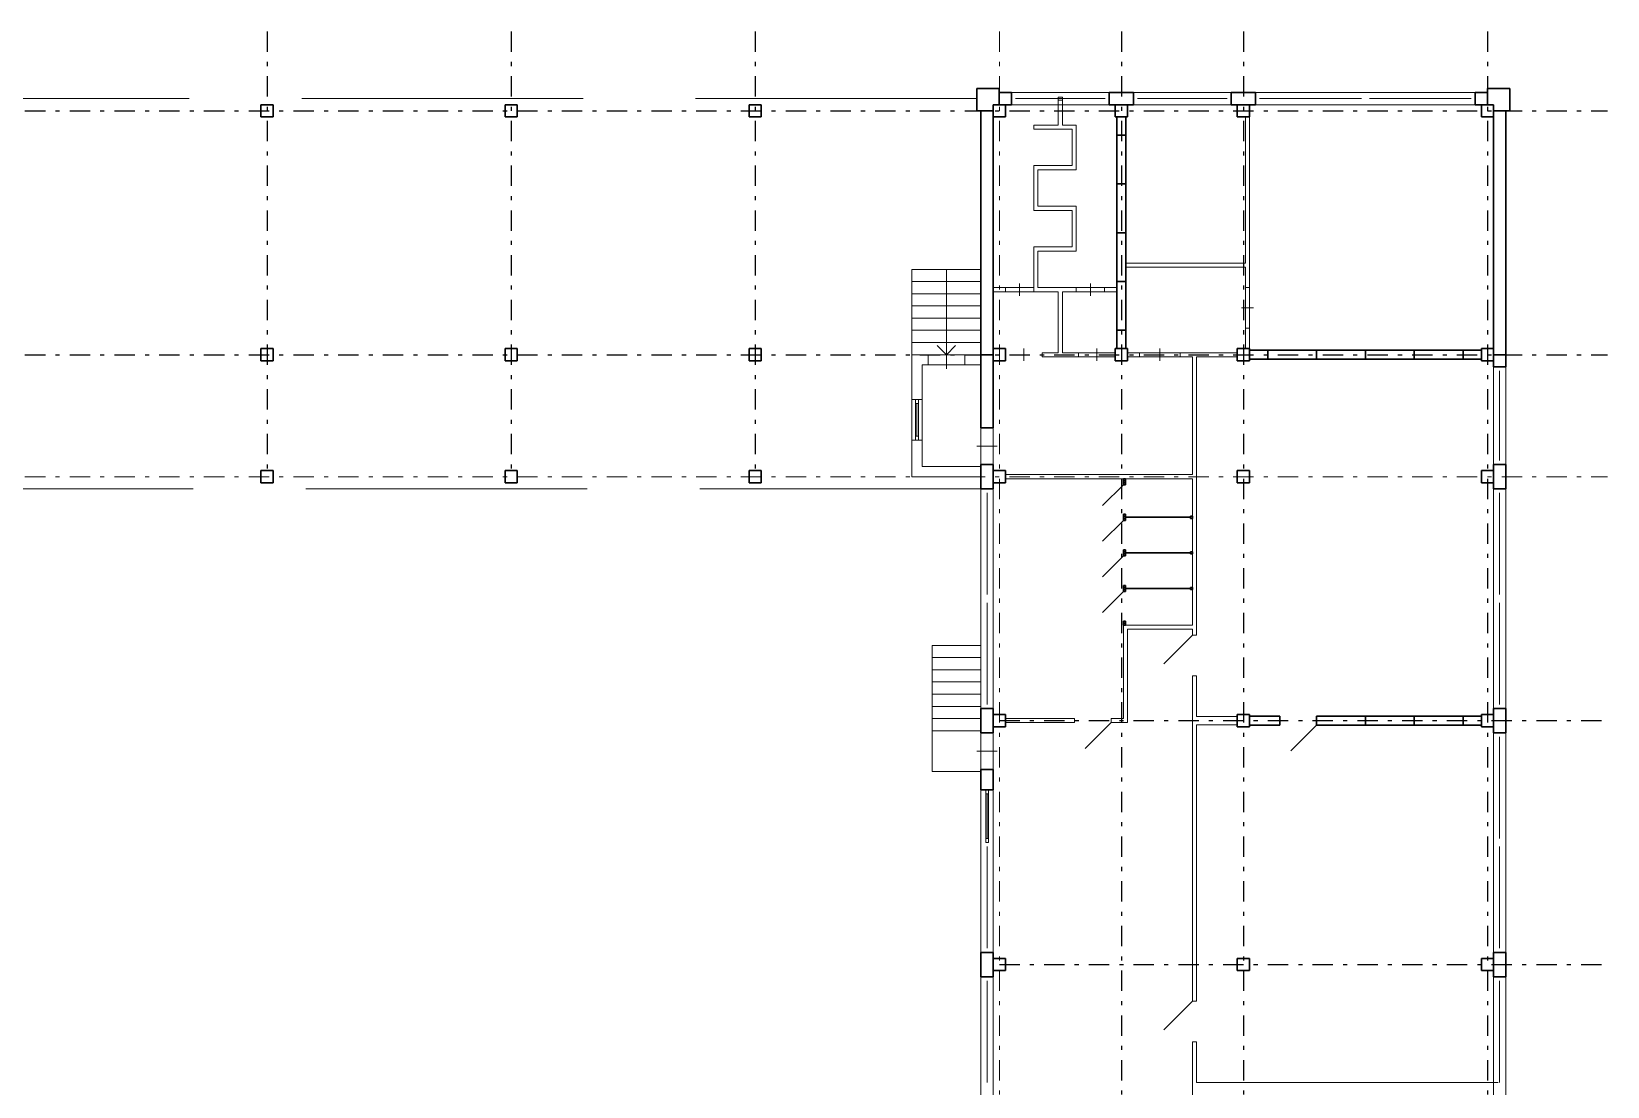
# Model space of a CAD drawing. Header units: metres. Extents: x 6.3 to 78.2, y 1.3 to 57.7.
# Drawn here: x 39.45 to 78.19, y 31.71 to 57.66 of the extents above; entities that cross this region are included whole.
import ezdxf

# ---------------------------------------------------------------- set-up
doc = ezdxf.new("R2010")
doc.units = ezdxf.units.M
doc.header["$MEASUREMENT"] = 0
doc.linetypes.add('( Dashdot )', pattern=[1.001, 0.5, -0.25, 0.001, -0.25])
doc.linetypes.add('DGN Style 3', pattern=[9.681301, 6.915215, -2.766086])

msp = doc.modelspace()

# ---------------------------------------------------------------- linework, layer by layer
at = {"color": 1, "linetype": '( Dashdot )'}
for p, q in [((45.237, 57.661), (45.237, 46.711)), ((51.237, 57.661), (51.237, 46.711)), ((57.237, 57.661), (57.237, 46.711)), ((66.237, 57.661), (66.237, 9.138)), ((69.237, 57.661), (69.237, 9.138)), ((75.237, 57.661), (75.237, 9.138)), ((6.285, 55.711), (78.185, 55.711)), ((6.285, 49.711), (78.185, 49.711)), ((63.237, 40.711), (78.185, 40.711)), ((63.237, 34.711), (78.185, 34.711))]:
    msp.add_line(p, q, dxfattribs=at)
at = {"color": 1, "linetype": '( Dashdot )', "lineweight": 0}
for p, q in [((63.237, 57.661), (63.237, 9.138)), ((6.285, 46.711), (78.185, 46.711))]:
    msp.add_line(p, q, dxfattribs=at)
at = {"color": 7, "linetype": 'Continuous', "lineweight": 30}
for p, q in [((63.235, 56.261), (62.685, 56.261)), ((62.685, 55.711), (62.685, 56.261)), ((63.235, 56.161), (63.235, 56.261)), ((45.085, 55.861), (45.085, 55.561)), ((45.385, 55.861), (45.085, 55.861)), ((45.085, 55.861), (45.085, 55.861)), ((45.385, 55.561), (45.385, 55.861)), ((51.085, 55.861), (51.085, 55.561)), ((51.385, 55.861), (51.085, 55.861)), ((51.085, 55.861), (51.085, 55.861)), ((51.385, 55.561), (51.385, 55.861)), ((57.085, 55.861), (57.085, 55.561)), ((57.385, 55.861), (57.085, 55.861)), ((57.085, 55.861), (57.085, 55.861)), ((57.385, 55.561), (57.385, 55.861)), ((63.085, 55.861), (63.085, 55.561)), ((63.385, 55.861), (63.085, 55.861)), ((63.085, 55.861), (63.085, 55.861)), ((63.235, 55.861), (63.235, 56.161)), ((63.235, 56.161), (63.535, 56.161)), ((63.535, 55.861), (63.235, 55.861)), ((63.385, 55.561), (63.385, 55.861)), ((63.535, 56.161), (63.535, 55.861)), ((63.535, 55.861), (63.535, 55.861)), ((66.535, 56.161), (65.935, 56.161)), ((65.935, 56.161), (65.935, 55.861)), ((65.935, 55.861), (66.535, 55.861)), ((66.085, 55.861), (66.085, 55.561)), ((66.385, 55.861), (66.085, 55.861)), ((66.085, 55.861), (66.085, 55.861)), ((66.385, 55.561), (66.385, 55.861)), ((66.535, 55.861), (66.535, 56.161)), ((66.535, 56.161), (66.535, 56.161)), ((69.535, 56.161), (68.935, 56.161)), ((68.935, 56.161), (68.935, 55.861)), ((68.935, 55.861), (69.535, 55.861)), ((69.085, 55.861), (69.085, 55.561)), ((69.385, 55.861), (69.085, 55.861)), ((69.085, 55.861), (69.085, 55.861)), ((69.385, 55.561), (69.385, 55.861)), ((69.535, 55.861), (69.535, 56.161)), ((69.535, 56.161), (69.535, 56.161)), ((74.935, 55.861), (74.935, 56.161)), ((74.935, 56.161), (75.235, 56.161)), ((75.235, 55.861), (74.935, 55.861)), ((75.085, 55.861), (75.085, 55.561)), ((75.385, 55.861), (75.085, 55.861)), ((75.085, 55.861), (75.085, 55.861)), ((75.235, 56.161), (75.235, 55.861)), ((75.235, 55.861), (75.235, 55.861)), ((75.385, 55.561), (75.385, 55.861)), ((45.085, 55.561), (45.385, 55.561)), ((51.085, 55.561), (51.385, 55.561)), ((57.085, 55.561), (57.385, 55.561)), ((62.785, 55.711), (62.685, 55.711)), ((63.085, 55.711), (62.785, 55.711)), ((62.785, 55.711), (62.785, 49.711)), ((63.085, 49.711), (63.085, 55.711)), ((63.085, 55.561), (63.385, 55.561)), ((66.085, 55.561), (66.385, 55.561)), ((66.125, 55.111), (66.125, 55.561)), ((66.125, 55.561), (66.345, 55.561)), ((66.345, 55.561), (66.345, 55.111)), ((69.085, 55.561), (69.385, 55.561)), ((75.085, 55.561), (75.385, 55.561)), ((75.685, 55.711), (75.385, 55.711)), ((75.385, 55.711), (75.385, 49.711)), ((75.685, 49.711), (75.685, 55.711)), ((66.345, 55.111), (66.125, 55.111)), ((66.125, 53.911), (66.125, 55.111)), ((66.125, 55.111), (66.345, 55.111)), ((66.345, 55.111), (66.345, 55.111)), ((66.345, 55.111), (66.345, 53.911)), ((66.345, 55.111), (66.345, 55.111)), ((66.345, 53.911), (66.125, 53.911)), ((66.125, 52.711), (66.125, 53.911)), ((66.125, 53.911), (66.345, 53.911)), ((66.345, 53.911), (66.345, 52.711)), ((66.345, 53.911), (66.345, 53.911)), ((66.345, 52.711), (66.125, 52.711)), ((66.125, 51.511), (66.125, 52.711)), ((66.125, 52.711), (66.345, 52.711)), ((66.345, 52.711), (66.345, 51.511)), ((66.345, 52.711), (66.345, 52.711)), ((66.345, 51.511), (66.125, 51.511)), ((66.125, 50.311), (66.125, 51.511)), ((66.125, 51.511), (66.345, 51.511)), ((66.345, 51.511), (66.345, 50.311)), ((66.345, 51.511), (66.345, 51.511)), ((66.345, 50.311), (66.125, 50.311)), ((66.125, 50.311), (66.125, 49.861)), ((66.345, 50.311), (66.125, 50.311)), ((66.345, 49.861), (66.345, 50.311)), ((66.345, 50.311), (66.345, 50.311)), ((45.085, 49.861), (45.085, 49.561)), ((45.385, 49.861), (45.085, 49.861)), ((45.085, 49.861), (45.085, 49.861)), ((45.385, 49.561), (45.385, 49.861)), ((51.085, 49.861), (51.085, 49.561)), ((51.385, 49.861), (51.085, 49.861)), ((51.085, 49.861), (51.085, 49.861)), ((51.385, 49.561), (51.385, 49.861)), ((57.085, 49.861), (57.085, 49.561)), ((57.385, 49.861), (57.085, 49.861)), ((57.085, 49.861), (57.085, 49.861)), ((57.385, 49.561), (57.385, 49.861)), ((62.785, 49.711), (63.085, 49.711)), ((63.085, 49.711), (62.785, 49.711)), ((62.785, 49.711), (62.785, 47.911)), ((63.085, 49.861), (63.085, 49.561)), ((63.385, 49.861), (63.085, 49.861)), ((63.085, 49.861), (63.085, 49.861)), ((63.085, 49.711), (63.085, 49.711)), ((63.085, 47.911), (63.085, 49.711)), ((63.385, 49.561), (63.385, 49.861)), ((66.085, 49.861), (66.085, 49.561)), ((66.385, 49.861), (66.085, 49.861)), ((66.085, 49.861), (66.085, 49.861)), ((66.125, 49.861), (66.345, 49.861)), ((66.385, 49.561), (66.385, 49.861)), ((69.085, 49.861), (69.085, 49.561)), ((69.385, 49.861), (69.085, 49.861)), ((69.085, 49.861), (69.085, 49.861)), ((69.385, 49.561), (69.385, 49.861)), ((69.835, 49.821), (69.385, 49.821)), ((69.385, 49.821), (69.385, 49.601)), ((69.385, 49.601), (69.835, 49.601)), ((69.835, 49.601), (69.835, 49.821)), ((69.835, 49.601), (69.835, 49.821)), ((69.835, 49.821), (71.035, 49.821)), ((69.835, 49.601), (69.835, 49.601)), ((71.035, 49.601), (69.835, 49.601)), ((71.035, 49.601), (71.035, 49.821)), ((71.035, 49.821), (72.235, 49.821)), ((71.035, 49.821), (71.035, 49.601)), ((72.235, 49.601), (71.035, 49.601)), ((71.035, 49.601), (71.035, 49.601)), ((72.235, 49.601), (72.235, 49.821)), ((72.235, 49.821), (73.435, 49.821)), ((72.235, 49.821), (72.235, 49.601)), ((73.435, 49.601), (72.235, 49.601)), ((72.235, 49.601), (72.235, 49.601)), ((73.435, 49.601), (73.435, 49.821)), ((73.435, 49.821), (74.635, 49.821)), ((73.435, 49.821), (73.435, 49.601)), ((74.635, 49.601), (73.435, 49.601)), ((73.435, 49.601), (73.435, 49.601)), ((74.635, 49.601), (74.635, 49.821)), ((74.635, 49.821), (75.085, 49.821)), ((74.635, 49.821), (74.635, 49.601)), ((75.085, 49.601), (74.635, 49.601)), ((74.635, 49.601), (74.635, 49.601)), ((74.635, 49.601), (74.635, 49.601)), ((75.085, 49.861), (75.085, 49.561)), ((75.385, 49.861), (75.085, 49.861)), ((75.085, 49.861), (75.085, 49.861)), ((75.085, 49.821), (75.085, 49.601)), ((75.385, 49.561), (75.385, 49.861)), ((75.385, 49.711), (75.685, 49.711)), ((75.385, 49.411), (75.385, 49.711)), ((75.385, 49.711), (75.685, 49.711)), ((75.685, 49.711), (75.685, 49.711)), ((75.685, 49.711), (75.685, 49.411)), ((45.085, 49.561), (45.385, 49.561)), ((51.085, 49.561), (51.385, 49.561)), ((57.085, 49.561), (57.385, 49.561)), ((63.085, 49.561), (63.385, 49.561)), ((66.085, 49.561), (66.385, 49.561)), ((69.085, 49.561), (69.385, 49.561)), ((75.085, 49.561), (75.385, 49.561)), ((75.685, 49.411), (75.385, 49.411)), ((75.685, 49.411), (75.685, 49.411)), ((62.785, 47.911), (63.085, 47.911)), ((62.785, 47.911), (62.785, 47.911)), ((62.785, 46.411), (62.785, 47.011)), ((62.785, 47.011), (63.085, 47.011)), ((63.085, 47.011), (63.085, 46.411)), ((75.685, 47.011), (75.385, 47.011)), ((75.385, 47.011), (75.385, 46.411)), ((75.685, 46.411), (75.685, 47.011)), ((45.085, 46.861), (45.085, 46.561)), ((45.385, 46.861), (45.085, 46.861)), ((45.085, 46.861), (45.085, 46.861)), ((45.085, 46.561), (45.385, 46.561)), ((45.385, 46.561), (45.385, 46.861)), ((51.085, 46.861), (51.085, 46.561)), ((51.385, 46.861), (51.085, 46.861)), ((51.085, 46.861), (51.085, 46.861)), ((51.085, 46.561), (51.385, 46.561)), ((51.385, 46.561), (51.385, 46.861)), ((57.085, 46.861), (57.085, 46.561)), ((57.385, 46.861), (57.085, 46.861)), ((57.085, 46.861), (57.085, 46.861)), ((57.085, 46.561), (57.385, 46.561)), ((57.385, 46.561), (57.385, 46.861)), ((63.085, 46.861), (63.085, 46.561)), ((63.385, 46.861), (63.085, 46.861)), ((63.085, 46.861), (63.085, 46.861)), ((63.085, 46.561), (63.385, 46.561)), ((63.385, 46.561), (63.385, 46.861)), ((69.085, 46.861), (69.085, 46.561)), ((69.385, 46.861), (69.085, 46.861)), ((69.085, 46.861), (69.085, 46.861)), ((69.085, 46.561), (69.385, 46.561)), ((69.385, 46.561), (69.385, 46.861)), ((75.085, 46.861), (75.085, 46.561)), ((75.385, 46.861), (75.085, 46.861)), ((75.085, 46.861), (75.085, 46.861)), ((75.085, 46.561), (75.385, 46.561)), ((75.385, 46.561), (75.385, 46.861)), ((63.085, 46.411), (62.785, 46.411)), ((62.785, 46.411), (62.785, 46.411)), ((75.385, 46.411), (75.685, 46.411)), ((75.685, 46.411), (75.685, 46.411)), ((62.785, 40.411), (62.785, 41.011)), ((62.785, 41.011), (63.085, 41.011)), ((63.085, 41.011), (63.085, 40.411)), ((63.085, 40.861), (63.085, 40.561)), ((63.385, 40.861), (63.085, 40.861)), ((63.085, 40.861), (63.085, 40.861)), ((63.385, 40.561), (63.385, 40.861)), ((69.085, 40.861), (69.085, 40.561)), ((69.385, 40.861), (69.085, 40.861)), ((69.085, 40.861), (69.085, 40.861)), ((69.385, 40.561), (69.385, 40.861)), ((70.135, 40.821), (69.385, 40.821)), ((69.385, 40.821), (69.385, 40.601)), ((70.135, 40.601), (70.135, 40.821)), ((71.035, 40.601), (71.035, 40.821)), ((71.035, 40.821), (72.235, 40.821)), ((72.235, 40.601), (72.235, 40.821)), ((72.235, 40.821), (73.435, 40.821)), ((72.235, 40.821), (72.235, 40.601)), ((73.435, 40.601), (73.435, 40.821)), ((73.435, 40.821), (74.635, 40.821)), ((73.435, 40.821), (73.435, 40.601)), ((74.635, 40.601), (74.635, 40.821)), ((74.635, 40.821), (75.085, 40.821)), ((74.635, 40.821), (74.635, 40.601)), ((75.085, 40.861), (75.085, 40.561)), ((75.385, 40.861), (75.085, 40.861)), ((75.085, 40.861), (75.085, 40.861)), ((75.085, 40.821), (75.085, 40.601)), ((75.685, 41.011), (75.385, 41.011)), ((75.385, 41.011), (75.385, 40.411)), ((75.385, 40.561), (75.385, 40.861)), ((75.685, 40.411), (75.685, 41.011)), ((63.085, 40.411), (62.785, 40.411)), ((62.785, 40.411), (62.785, 40.411)), ((63.085, 40.561), (63.385, 40.561)), ((69.085, 40.561), (69.385, 40.561)), ((69.385, 40.601), (70.135, 40.601)), ((70.135, 40.601), (70.135, 40.601)), ((72.235, 40.601), (71.035, 40.601)), ((73.435, 40.601), (72.235, 40.601)), ((72.235, 40.601), (72.235, 40.601)), ((74.635, 40.601), (73.435, 40.601)), ((73.435, 40.601), (73.435, 40.601)), ((75.085, 40.601), (74.635, 40.601)), ((74.635, 40.601), (74.635, 40.601)), ((74.635, 40.601), (74.635, 40.601)), ((75.085, 40.561), (75.385, 40.561)), ((75.385, 40.411), (75.685, 40.411)), ((75.685, 40.411), (75.685, 40.411)), ((62.785, 39.511), (63.085, 39.511)), ((62.785, 39.011), (62.785, 39.511)), ((62.785, 39.511), (62.785, 39.511)), ((63.085, 39.511), (63.085, 39.011)), ((63.085, 39.011), (62.785, 39.011)), ((62.785, 34.411), (62.785, 35.011)), ((62.785, 35.011), (63.085, 35.011)), ((63.085, 35.011), (63.085, 34.411)), ((75.685, 35.011), (75.385, 35.011)), ((75.385, 35.011), (75.385, 34.411)), ((75.685, 34.411), (75.685, 35.011)), ((63.085, 34.861), (63.085, 34.561)), ((63.385, 34.861), (63.085, 34.861)), ((63.085, 34.861), (63.085, 34.861)), ((63.085, 34.561), (63.385, 34.561)), ((63.385, 34.561), (63.385, 34.861)), ((69.085, 34.861), (69.085, 34.561)), ((69.385, 34.861), (69.085, 34.861)), ((69.085, 34.861), (69.085, 34.861)), ((69.085, 34.561), (69.385, 34.561)), ((69.385, 34.561), (69.385, 34.861)), ((75.085, 34.861), (75.085, 34.561)), ((75.385, 34.861), (75.085, 34.861)), ((75.085, 34.861), (75.085, 34.861)), ((75.085, 34.561), (75.385, 34.561)), ((75.385, 34.561), (75.385, 34.861)), ((63.085, 34.411), (62.785, 34.411)), ((62.785, 34.411), (62.785, 34.411)), ((75.385, 34.411), (75.685, 34.411)), ((75.685, 34.411), (75.685, 34.411))]:
    msp.add_line(p, q, dxfattribs=at)
at = {"color": 7, "linetype": 'Continuous', "lineweight": 30, "extrusion": (0, 0, -1)}
for p, q in [((75.235, 56.161), (75.235, 56.261)), ((75.235, 56.261), (75.785, 56.261)), ((75.785, 55.711), (75.785, 56.261)), ((75.685, 55.711), (75.785, 55.711))]:
    msp.add_line(p, q, dxfattribs=at)
at = {"color": 7, "linetype": 'DGN Style 3', "lineweight": 13}
for p, q in [((62.685, 56.011), (33.73, 56.011)), ((62.785, 46.411), (33.685, 46.411))]:
    msp.add_line(p, q, dxfattribs=at)
at = {"color": 7, "linetype": 'Continuous', "lineweight": 0}
for p, q in [((65.935, 56.161), (63.535, 56.161)), ((63.535, 56.161), (63.535, 55.861)), ((63.535, 55.861), (65.935, 55.861)), ((65.935, 55.861), (65.935, 56.161)), ((65.935, 56.161), (65.935, 56.161)), ((68.935, 56.161), (66.535, 56.161)), ((66.535, 56.161), (66.535, 55.861)), ((66.535, 55.861), (68.935, 55.861)), ((68.935, 55.861), (68.935, 56.161)), ((68.935, 56.161), (68.935, 56.161)), ((74.935, 56.161), (69.535, 56.161)), ((69.535, 56.161), (69.535, 55.861)), ((69.535, 55.861), (74.935, 55.861)), ((74.935, 55.861), (74.935, 56.161)), ((74.935, 56.161), (74.935, 56.161)), ((61.935, 51.811), (61.935, 49.711)), ((62.785, 51.511), (61.085, 51.511)), ((62.785, 51.211), (61.085, 51.211)), ((63.385, 51.361), (63.385, 51.261)), ((64.085, 51.361), (63.385, 51.361)), ((63.385, 51.361), (63.385, 51.361)), ((63.385, 51.261), (64.085, 51.261)), ((63.735, 51.461), (63.735, 51.161)), ((64.085, 51.261), (64.085, 51.361)), ((65.125, 51.361), (65.825, 51.361)), ((65.125, 51.261), (65.125, 51.361)), ((65.125, 51.361), (65.125, 51.361)), ((65.825, 51.261), (65.125, 51.261)), ((65.475, 51.461), (65.475, 51.161)), ((65.825, 51.361), (65.825, 51.261)), ((69.285, 50.361), (69.285, 51.361)), ((69.285, 51.361), (69.385, 51.361)), ((69.385, 51.361), (69.385, 50.361)), ((62.785, 50.911), (61.085, 50.911)), ((69.185, 50.861), (69.485, 50.861)), ((62.785, 50.611), (61.085, 50.611)), ((62.785, 50.311), (61.085, 50.311)), ((62.785, 50.011), (61.085, 50.011)), ((69.385, 50.361), (69.285, 50.361)), ((69.285, 50.361), (69.285, 50.361)), ((61.485, 49.711), (62.385, 49.711)), ((61.485, 49.461), (61.485, 49.711)), ((61.485, 49.711), (61.485, 49.711)), ((61.935, 49.811), (61.935, 49.361)), ((62.385, 49.711), (62.385, 49.461)), ((65.185, 49.761), (66.085, 49.761)), ((65.185, 49.661), (65.185, 49.761)), ((65.185, 49.761), (65.185, 49.761)), ((66.085, 49.661), (65.185, 49.661)), ((65.635, 49.861), (65.635, 49.561)), ((66.085, 49.761), (66.085, 49.661)), ((66.685, 49.761), (67.685, 49.761)), ((66.685, 49.661), (66.685, 49.761)), ((66.685, 49.761), (66.685, 49.761)), ((67.685, 49.661), (66.685, 49.661)), ((67.185, 49.861), (67.185, 49.561)), ((67.685, 49.761), (67.685, 49.661)), ((62.385, 49.461), (61.485, 49.461)), ((75.685, 49.411), (75.385, 49.411)), ((75.385, 49.411), (75.385, 47.011)), ((75.685, 47.011), (75.685, 49.411)), ((61.085, 48.611), (61.085, 47.611)), ((61.335, 48.611), (61.085, 48.611)), ((61.085, 48.611), (61.085, 48.611)), ((61.175, 48.511), (61.175, 47.711)), ((61.245, 48.511), (61.175, 48.511)), ((61.175, 48.511), (61.175, 48.511)), ((61.21, 48.511), (61.21, 47.711)), ((61.245, 47.711), (61.245, 48.511)), ((61.335, 47.611), (61.335, 48.611)), ((61.175, 47.711), (61.245, 47.711)), ((62.785, 47.911), (63.085, 47.911)), ((62.785, 47.011), (62.785, 47.911)), ((62.785, 47.911), (62.785, 47.911)), ((63.085, 47.911), (63.085, 47.011)), ((61.085, 47.611), (61.335, 47.611)), ((62.685, 47.461), (63.185, 47.461)), ((63.085, 47.011), (62.785, 47.011)), ((75.385, 47.011), (75.685, 47.011)), ((75.685, 47.011), (75.685, 47.011)), ((63.085, 46.411), (62.785, 46.411)), ((62.785, 46.411), (62.785, 41.011)), ((63.085, 41.011), (63.085, 46.411)), ((75.685, 46.411), (75.385, 46.411)), ((75.385, 46.411), (75.385, 41.011)), ((75.685, 41.011), (75.685, 46.411)), ((62.785, 42.261), (61.585, 42.261)), ((62.785, 41.961), (61.585, 41.961)), ((62.785, 41.661), (61.585, 41.661)), ((62.785, 41.361), (61.585, 41.361)), ((62.785, 41.061), (61.585, 41.061)), ((62.785, 40.761), (61.585, 40.761)), ((62.785, 41.011), (63.085, 41.011)), ((63.085, 41.011), (63.085, 41.011)), ((75.385, 41.011), (75.685, 41.011)), ((75.685, 41.011), (75.685, 41.011)), ((62.785, 40.411), (63.085, 40.411)), ((62.785, 39.511), (62.785, 40.411)), ((62.785, 40.411), (62.785, 40.411)), ((63.085, 40.411), (63.085, 39.511)), ((75.685, 40.411), (75.385, 40.411)), ((75.385, 40.411), (75.385, 35.011)), ((75.685, 35.011), (75.685, 40.411)), ((62.685, 39.961), (63.185, 39.961)), ((63.085, 39.511), (62.785, 39.511)), ((63.085, 39.011), (62.785, 39.011)), ((62.785, 39.011), (62.785, 35.011)), ((62.97, 38.911), (62.9, 38.911)), ((62.9, 38.911), (62.9, 37.811)), ((62.935, 38.911), (62.935, 37.811)), ((62.97, 37.811), (62.97, 38.911)), ((63.085, 35.011), (63.085, 39.011)), ((62.9, 37.811), (62.97, 37.811)), ((62.97, 37.811), (62.97, 37.811)), ((62.785, 35.011), (63.085, 35.011)), ((63.085, 35.011), (63.085, 35.011)), ((75.385, 35.011), (75.685, 35.011)), ((75.685, 35.011), (75.685, 35.011)), ((63.085, 34.411), (62.785, 34.411)), ((62.785, 34.411), (62.785, 29.011)), ((63.085, 29.011), (63.085, 34.411)), ((75.685, 34.411), (75.385, 34.411)), ((75.385, 34.411), (75.385, 29.011)), ((75.685, 29.011), (75.685, 34.411))]:
    msp.add_line(p, q, dxfattribs=at)
at = {"color": 7, "linetype": 'Continuous', "lineweight": 0, "extrusion": (0, 0, -1)}
for p, q in [((65.835, 56.011), (63.635, 56.011)), ((68.835, 56.011), (66.635, 56.011)), ((69.635, 56.011), (72.135, 56.011)), ((72.335, 56.011), (74.835, 56.009)), ((61.708, 49.938), (61.935, 49.711)), ((62.162, 49.938), (61.935, 49.711)), ((63.835, 49.861), (63.835, 49.561)), ((75.535, 47.111), (75.535, 49.311)), ((62.935, 46.311), (62.935, 43.811)), ((75.535, 46.311), (75.535, 43.811)), ((62.935, 43.611), (62.933, 41.111)), ((75.535, 43.611), (75.533, 41.111)), ((75.535, 40.311), (75.535, 37.811)), ((62.935, 37.611), (62.933, 35.111)), ((75.535, 37.611), (75.533, 35.111)), ((62.935, 34.311), (62.935, 31.811)), ((75.535, 34.311), (75.535, 31.811))]:
    msp.add_line(p, q, dxfattribs=at)
at = {"color": 7, "linetype": 'Continuous', "lineweight": 13}
for p, q in [((64.785, 56.046), (64.685, 56.046)), ((64.685, 56.046), (64.685, 55.976)), ((64.685, 55.976), (64.685, 55.361)), ((64.685, 55.976), (64.785, 55.976)), ((64.685, 55.976), (64.685, 55.976)), ((64.785, 55.976), (64.785, 56.046)), ((64.785, 55.976), (64.785, 55.361)), ((69.285, 55.561), (69.285, 51.961)), ((69.385, 55.561), (69.385, 51.361)), ((64.085, 55.261), (64.085, 55.361)), ((64.685, 55.361), (64.085, 55.361)), ((65.025, 55.261), (64.085, 55.261)), ((65.125, 55.361), (64.785, 55.361)), ((65.025, 54.361), (65.025, 55.261)), ((65.125, 54.261), (65.125, 55.361)), ((65.025, 54.361), (64.085, 54.361)), ((64.085, 53.261), (64.085, 54.361)), ((65.125, 54.261), (64.185, 54.261)), ((64.185, 53.361), (64.185, 54.261)), ((65.025, 53.261), (64.085, 53.261)), ((65.125, 53.361), (64.185, 53.361)), ((65.025, 53.261), (65.025, 52.361)), ((65.125, 53.361), (65.125, 52.261)), ((65.025, 52.361), (64.085, 52.361)), ((64.085, 52.361), (64.085, 51.261)), ((65.125, 52.261), (64.185, 52.261)), ((64.185, 52.261), (64.185, 51.361)), ((66.345, 51.961), (69.285, 51.961)), ((62.785, 51.811), (61.085, 51.811)), ((61.085, 51.811), (61.085, 49.711)), ((66.345, 51.861), (69.285, 51.861)), ((69.285, 51.861), (69.285, 51.361)), ((63.385, 51.361), (63.085, 51.361)), ((63.385, 51.261), (63.085, 51.261)), ((63.385, 51.361), (63.385, 51.261)), ((64.685, 51.261), (64.085, 51.261)), ((65.125, 51.361), (64.185, 51.361)), ((64.685, 51.261), (64.685, 49.761)), ((64.785, 51.261), (64.785, 49.761)), ((65.125, 51.261), (64.785, 51.261)), ((65.125, 51.361), (65.125, 51.261)), ((65.825, 51.361), (65.825, 51.261)), ((65.825, 51.361), (66.125, 51.361)), ((65.825, 51.261), (66.125, 51.261)), ((69.385, 51.361), (69.285, 51.361)), ((69.385, 50.361), (69.285, 50.361)), ((69.285, 50.361), (69.285, 49.861)), ((69.385, 50.361), (69.385, 49.861)), ((61.085, 48.611), (61.085, 49.711)), ((61.085, 49.711), (61.485, 49.711)), ((61.485, 49.711), (61.485, 49.461)), ((62.385, 49.711), (62.385, 49.461)), ((62.385, 49.711), (62.785, 49.711)), ((63.385, 49.661), (63.385, 49.761)), ((64.285, 49.661), (64.285, 49.761)), ((64.285, 49.761), (64.685, 49.761)), ((65.185, 49.661), (64.285, 49.661)), ((64.785, 49.761), (65.185, 49.761)), ((65.185, 49.661), (65.185, 49.761)), ((66.085, 49.661), (66.085, 49.761)), ((66.685, 49.761), (66.385, 49.761)), ((66.385, 49.761), (66.385, 49.661)), ((66.385, 49.661), (66.685, 49.661)), ((66.685, 49.661), (66.685, 49.761)), ((67.685, 49.661), (67.685, 49.761)), ((69.085, 49.761), (67.685, 49.761)), ((67.685, 49.661), (67.985, 49.661)), ((67.985, 49.661), (67.985, 46.761)), ((68.085, 49.661), (68.085, 42.811)), ((68.085, 49.661), (69.085, 49.661)), ((69.085, 49.661), (69.085, 49.761)), ((61.335, 48.611), (61.335, 49.461)), ((61.335, 49.461), (61.485, 49.461)), ((62.385, 49.461), (62.785, 49.461)), ((61.335, 48.611), (61.085, 48.611)), ((61.245, 48.611), (61.175, 48.611)), ((61.175, 48.611), (61.175, 48.511)), ((61.175, 48.511), (61.245, 48.511)), ((61.245, 48.511), (61.245, 48.611)), ((61.245, 48.511), (61.245, 48.511)), ((61.245, 47.711), (61.175, 47.711)), ((61.175, 47.711), (61.175, 47.611)), ((61.245, 47.611), (61.245, 47.711)), ((61.085, 46.711), (61.085, 47.611)), ((61.335, 47.611), (61.085, 47.611)), ((61.175, 47.611), (61.245, 47.611)), ((61.245, 47.611), (61.245, 47.611)), ((61.335, 46.961), (61.335, 47.611)), ((62.785, 46.961), (61.335, 46.961)), ((62.785, 46.711), (61.085, 46.711)), ((63.385, 46.761), (67.985, 46.761)), ((63.385, 46.661), (67.985, 46.661)), ((67.985, 46.661), (67.985, 43.061)), ((66.285, 40.761), (66.285, 43.061)), ((66.285, 43.061), (67.985, 43.061)), ((66.385, 40.661), (66.385, 42.961)), ((66.385, 42.961), (67.985, 42.961)), ((67.985, 42.811), (67.278, 42.104)), ((67.985, 42.961), (67.985, 42.811)), ((68.085, 42.811), (67.985, 42.811)), ((62.785, 42.561), (61.585, 42.561)), ((61.585, 42.561), (61.585, 39.461)), ((62.785, 42.561), (62.785, 40.461)), ((68.085, 41.811), (67.985, 41.811)), ((67.985, 41.811), (67.985, 33.811)), ((68.085, 41.811), (68.085, 40.811)), ((63.385, 40.761), (65.085, 40.761)), ((65.085, 40.661), (65.085, 40.761)), ((65.985, 40.661), (65.985, 40.761)), ((65.985, 40.761), (66.285, 40.761)), ((68.085, 40.811), (69.085, 40.811)), ((69.085, 40.811), (69.085, 40.611)), ((62.785, 40.461), (61.585, 40.461)), ((63.385, 40.661), (65.085, 40.661)), ((65.985, 40.661), (65.349, 40.025)), ((65.985, 40.661), (66.385, 40.661)), ((68.085, 40.611), (68.085, 33.811)), ((69.085, 40.611), (68.085, 40.611)), ((71.035, 40.601), (70.399, 39.965)), ((62.785, 39.461), (61.585, 39.461)), ((62.97, 39.011), (62.9, 39.011)), ((62.9, 39.011), (62.9, 38.911)), ((62.9, 38.911), (62.97, 38.911)), ((62.97, 38.911), (62.97, 39.011)), ((62.97, 38.911), (62.97, 38.911)), ((62.97, 37.811), (62.9, 37.811)), ((62.9, 37.811), (62.9, 37.711)), ((62.9, 37.711), (62.97, 37.711)), ((62.97, 37.711), (62.97, 37.811)), ((62.97, 37.711), (62.97, 37.711)), ((67.985, 33.811), (67.278, 33.104)), ((68.085, 33.811), (67.985, 33.811)), ((68.085, 32.811), (67.985, 32.811)), ((67.985, 32.811), (67.985, 24.811)), ((68.085, 32.811), (68.085, 31.811)), ((68.085, 31.811), (75.5, 31.811))]:
    msp.add_line(p, q, dxfattribs=at)
at = {"color": 252, "linetype": 'Continuous', "lineweight": 13}
for p, q in [((65.773, 45.998), (66.285, 46.511)), ((65.773, 45.123), (66.285, 45.636)), ((65.773, 44.248), (66.285, 44.761)), ((65.773, 43.373), (66.285, 43.886))]:
    msp.add_line(p, q, dxfattribs=at)
at = {"color": 252, "linetype": 'Continuous', "lineweight": 30}
for p, q in [((66.335, 46.661), (66.285, 46.661)), ((66.285, 46.661), (66.285, 46.611)), ((66.335, 46.611), (66.285, 46.611)), ((66.285, 46.611), (66.285, 46.561)), ((66.285, 46.611), (66.335, 46.611)), ((66.335, 46.561), (66.285, 46.561)), ((66.285, 46.561), (66.285, 46.511)), ((66.285, 46.561), (66.335, 46.561)), ((66.285, 46.511), (66.335, 46.511)), ((66.335, 46.611), (66.335, 46.661)), ((66.335, 46.561), (66.335, 46.611)), ((66.335, 46.611), (66.335, 46.611)), ((66.335, 46.511), (66.335, 46.561)), ((66.335, 46.561), (66.335, 46.561)), ((66.335, 46.511), (66.335, 46.511)), ((66.335, 45.786), (66.285, 45.786)), ((66.285, 45.786), (66.285, 45.736)), ((66.335, 45.736), (66.285, 45.736)), ((66.285, 45.736), (66.285, 45.686)), ((66.285, 45.736), (66.335, 45.736)), ((66.335, 45.736), (66.335, 45.786)), ((66.335, 45.686), (66.335, 45.736)), ((66.335, 45.736), (66.335, 45.736)), ((67.985, 45.736), (67.935, 45.736)), ((67.935, 45.736), (67.935, 45.686)), ((67.985, 45.686), (67.985, 45.736)), ((66.285, 45.686), (66.335, 45.686)), ((66.335, 45.686), (66.285, 45.686)), ((66.285, 45.686), (66.285, 45.636)), ((66.285, 45.636), (66.335, 45.636)), ((66.335, 45.711), (67.935, 45.711)), ((66.335, 45.686), (66.335, 45.686)), ((66.335, 45.636), (66.335, 45.686)), ((66.335, 45.636), (66.335, 45.636)), ((67.935, 45.686), (67.985, 45.686)), ((67.985, 45.686), (67.985, 45.686)), ((66.335, 44.911), (66.285, 44.911)), ((66.285, 44.911), (66.285, 44.861)), ((66.335, 44.861), (66.285, 44.861)), ((66.285, 44.861), (66.285, 44.811)), ((66.285, 44.861), (66.335, 44.861)), ((66.285, 44.811), (66.335, 44.811)), ((66.335, 44.811), (66.285, 44.811)), ((66.285, 44.811), (66.285, 44.761)), ((66.285, 44.761), (66.335, 44.761)), ((66.335, 44.861), (66.335, 44.911)), ((66.335, 44.811), (66.335, 44.861)), ((66.335, 44.861), (66.335, 44.861)), ((66.335, 44.836), (67.935, 44.836)), ((66.335, 44.811), (66.335, 44.811)), ((66.335, 44.761), (66.335, 44.811)), ((66.335, 44.761), (66.335, 44.761)), ((67.985, 44.861), (67.935, 44.861)), ((67.935, 44.861), (67.935, 44.811)), ((67.935, 44.811), (67.985, 44.811)), ((67.985, 44.811), (67.985, 44.861)), ((67.985, 44.811), (67.985, 44.811)), ((66.335, 44.036), (66.285, 44.036)), ((66.285, 44.036), (66.285, 43.986)), ((66.335, 43.986), (66.285, 43.986)), ((66.285, 43.986), (66.285, 43.936)), ((66.285, 43.986), (66.335, 43.986)), ((66.285, 43.936), (66.335, 43.936)), ((66.335, 43.936), (66.285, 43.936)), ((66.285, 43.936), (66.285, 43.886)), ((66.285, 43.886), (66.335, 43.886)), ((66.335, 43.986), (66.335, 44.036)), ((66.335, 43.936), (66.335, 43.986)), ((66.335, 43.986), (66.335, 43.986)), ((66.335, 43.961), (67.935, 43.961)), ((66.335, 43.936), (66.335, 43.936)), ((66.335, 43.886), (66.335, 43.936)), ((66.335, 43.886), (66.335, 43.886)), ((67.985, 43.986), (67.935, 43.986)), ((67.935, 43.986), (67.935, 43.936)), ((67.935, 43.936), (67.985, 43.936)), ((67.985, 43.936), (67.985, 43.986)), ((67.985, 43.936), (67.985, 43.936)), ((66.335, 43.161), (66.285, 43.161)), ((66.285, 43.161), (66.285, 43.111)), ((66.285, 43.111), (66.335, 43.111)), ((66.335, 43.111), (66.285, 43.111)), ((66.285, 43.111), (66.285, 43.061)), ((66.285, 43.061), (66.335, 43.061)), ((66.335, 43.111), (66.335, 43.161)), ((66.335, 43.111), (66.335, 43.111)), ((66.335, 43.061), (66.335, 43.111)), ((66.335, 43.061), (66.335, 43.061))]:
    msp.add_line(p, q, dxfattribs=at)

doc.saveas('drawing.dxf')
